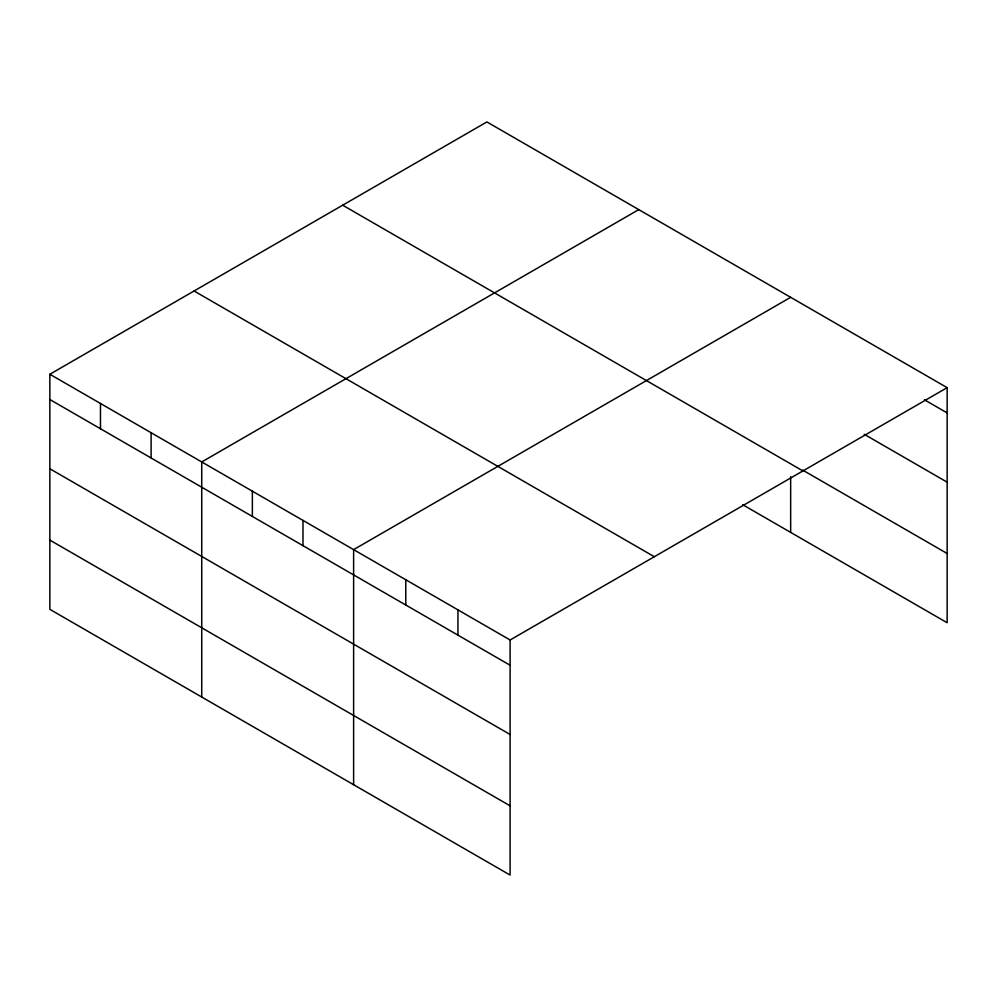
<?xml version="1.0" encoding="UTF-8"?>
<svg xmlns="http://www.w3.org/2000/svg" width="997" height="997" viewBox="0 0 997 997"><rect width="100%" height="100%" fill="white"/><g stroke="black" fill="none" stroke-linecap="round" stroke-linejoin="round"><path stroke-width="1.5" d="M49.85 374.261L510.103 639.987L510.103 875.067L49.85 609.341L49.85 374.261L486.897 121.933L947.15 387.659L947.15 622.739L742.703 504.706M638.778 209.619L201.73 461.947L201.73 697.028M790.658 297.318L353.623 549.634L353.623 784.714M510.103 639.987L947.15 387.659M924.418 399.797L947.15 412.92M864.225 434.293L947.15 482.162M802.697 470.11L947.15 553.497M342.669 205.195L802.921 470.933M194.079 290.987L654.331 556.725M49.85 399.523L510.103 665.248M49.85 468.764L510.103 734.49M49.85 540.1L510.103 805.825M790.658 476.703L790.658 532.398M457.947 609.865L457.947 635.139M405.779 579.755L405.779 605.017M302.988 520.409L302.988 545.671M252.366 491.172L252.366 516.446M151.108 432.723L151.108 457.984M100.473 403.486L100.473 428.747"/></g></svg>
